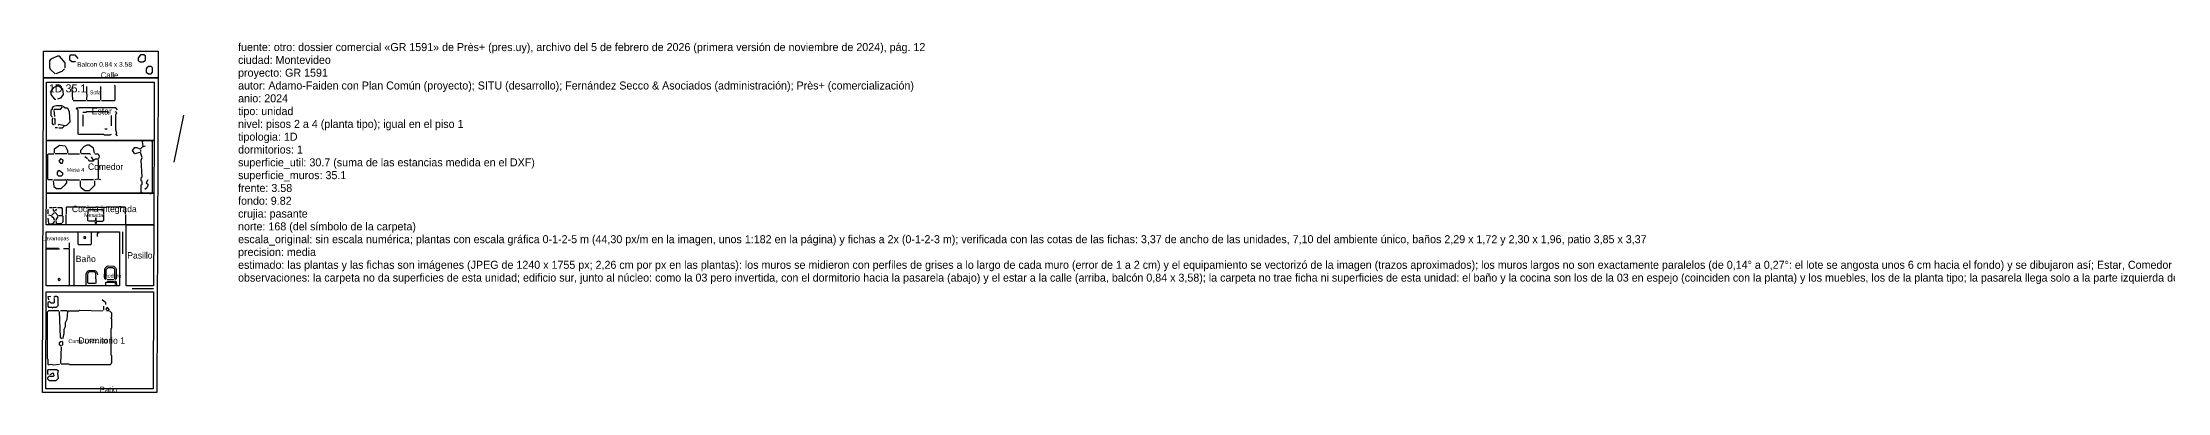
# Model space of a CAD drawing. Header units: metres. Extents: x 0 to 133, y 0 to 11.
# Drawn here: x 0 to 66.4, y 0 to 10.9 of the extents above; entities that cross this region are included whole.
import ezdxf

# ---------------------------------------------------------------- set-up
doc = ezdxf.new("R2010")
doc.units = ezdxf.units.M
for name, color, linetype in [('Trazo_Cotas', 9, 'Continuous'), ('Trazo_Datos', 7, 'Continuous'), ('Trazo_Entrada', 1, 'Continuous'), ('Trazo_Equipamiento', 8, 'Continuous'), ('Trazo_Estancias', 3, 'Continuous'), ('Trazo_Fachada', 30, 'Continuous'), ('Trazo_Medianeras', 8, 'Continuous'), ('Trazo_Norte', 1, 'Continuous'), ('Trazo_Puertas', 1, 'Continuous'), ('Trazo_Unidad', 7, 'Continuous'), ('Trazo_Ventanas', 5, 'Continuous')]:
    doc.layers.add(name, color=color, linetype=linetype)

msp = doc.modelspace()

# ---------------------------------------------------------------- linework, layer by layer
at = {"layer": 'Trazo_Cotas'}
msp.add_lwpolyline([(3.61, 9.82), (0.03, 9.82), (0.03, 10.66), (3.61, 10.66)], close=True, dxfattribs=at)
at = {"layer": 'Trazo_Entrada'}
msp.add_line((3.46, 0), (2.24, 0), dxfattribs=at)
at = {"layer": 'Trazo_Equipamiento', "color": 9}
for p, q in [((1.82, 9.14), (1.82, 9.55)), ((0.35, 8.8), (0.37, 8.62)), ((0.56, 9.19), (0.47, 9.16)), ((0.96, 9.12), (1.35, 9.12)), ((1.26, 8.67), (1.26, 8.31)), ((1.39, 9.12), (1.8, 9.12)), ((2.16, 8.33), (2.16, 8.65)), ((2.34, 8.83), (2.29, 8.89)), ((0.47, 8.26), (0.4, 8.26)), ((0.69, 8.33), (0.76, 8.35)), ((2.02, 8.22), (1.95, 8.22)), ((0.76, 7.45), (0.4, 7.45)), ((0.8, 7.45), (1.16, 7.45)), ((1.41, 7.29), (1.32, 7.36)), ((1.59, 7.25), (1.53, 7.36)), ((3.13, 7.68), (3.06, 7.61)), ((3.06, 7.58), (3.06, 7.52)), ((3.15, 7.68), (3.22, 7.7)), ((1.59, 6.64), (1.21, 6.64)), ((1.73, 6.66), (1.64, 6.64)), ((1.82, 6.64), (1.75, 6.66)), ((0.17, 5.71), (0.17, 5.58)), ((0.19, 5.55), (0.26, 5.53)), ((0.31, 5.76), (0.22, 5.76)), ((0.28, 5.53), (0.37, 5.62)), ((0.37, 5.35), (0.31, 5.26)), ((0.49, 5.51), (0.4, 5.62)), ((0.42, 5.67), (0.44, 5.73)), ((0.42, 5.37), (0.49, 5.49)), ((0.42, 5.35), (0.44, 5.28)), ((0.6, 5.51), (0.51, 5.51)), ((0.6, 5.28), (0.47, 5.26)), ((1.91, 2.69), (1.91, 2.57)), ((2.09, 2.57), (2.02, 2.66)), ((2, 2.64), (1.98, 2.57)), ((2.07, 2.55), (2, 2.55)), ((0.58, 1.42), (0.56, 0.9))]:
    msp.add_line(p, q, dxfattribs=at)
at = {"layer": 'Trazo_Equipamiento', "color": 8}
for p, q in [((0.74, 5.26), (0.74, 5.56)), ((2.59, 5.56), (2.59, 5.26)), ((0.84, 4.49), (0.84, 4.67)), ((0.14, 4.5), (0.5, 4.5)), ((0.14, 4.48), (0.53, 4.48)), ((0.83, 4.48), (0.66, 4.48)), ((0.84, 3.36), (0.84, 4.47)), ((0.99, 3.36), (0.99, 4.49)), ((1.66, 3.4), (1.43, 3.4)), ((2.02, 3.53), (2.23, 3.53)), ((2.02, 3.46), (2.23, 3.46))]:
    msp.add_line(p, q, dxfattribs=at)
at = {"layer": 'Trazo_Equipamiento', "color": 9}
for points in [[(0.71, 10.14), (0.71, 10.29), (0.53, 10.5), (0.47, 10.5), (0.26, 10.41), (0.22, 10.36), (0.22, 10.16), (0.24, 10.09), (0.4, 9.95)], [(0.69, 10.11), (0.6, 10.02), (0.42, 9.95)], [(1.03, 10.34), (1.01, 10.32), (0.92, 10.32), (0.85, 10.38), (0.85, 10.5), (0.89, 10.54), (1.01, 10.54), (1.1, 10.43)], [(0.35, 9.53), (0.26, 9.41), (0.26, 9.3), (0.37, 9.16), (0.42, 9.16)], [(0.37, 9.53), (0.44, 9.57), (0.51, 9.57), (0.62, 9.48), (0.65, 9.3), (0.56, 9.19)], [(0.94, 9.55), (0.92, 9.48), (0.94, 9.14)], [(1.37, 9.55), (1.37, 9.32), (1.39, 9.3), (1.37, 9.14)], [(1.84, 9.12), (2.25, 9.12), (2.27, 9.14), (2.27, 9.57), (2.25, 9.59)], [(0.31, 8.85), (0.26, 8.8), (0.26, 8.65), (0.31, 8.6)], [(0.31, 8.85), (0.31, 8.89), (0.35, 8.94), (0.44, 8.96), (0.6, 8.96), (0.62, 8.94)], [(0.35, 8.83), (0.37, 8.85), (0.56, 8.85), (0.62, 8.92)], [(0.65, 8.94), (0.71, 8.89), (0.78, 8.89), (0.83, 8.76), (0.85, 8.44), (0.76, 8.35)], [(1.1, 8.83), (1.1, 8.08), (1.12, 8.06), (1.91, 8.06), (1.93, 8.04), (2.11, 8.04), (2.16, 8.06)], [(2.29, 8.89), (1.14, 8.89), (1.12, 8.87)], [(2.07, 8.76), (2.05, 8.74), (2, 8.76), (1.37, 8.76), (1.35, 8.74), (1.26, 8.74)], [(2.34, 8.01), (2.29, 8.08), (2.32, 8.1), (2.29, 8.19), (2.29, 8.67), (2.32, 8.74), (2.27, 8.76)], [(0.35, 8.35), (0.31, 8.4), (0.31, 8.53), (0.33, 8.56)], [(0.4, 8.37), (0.4, 8.53), (0.37, 8.56)], [(0.69, 8.33), (0.51, 8.37), (0.49, 8.35)], [(0.51, 8.26), (0.62, 8.26), (0.69, 8.33)], [(0.31, 6.64), (0.19, 6.64), (0.17, 6.66), (0.17, 7.43), (0.19, 7.45), (0.35, 7.45)], [(0.37, 7.47), (0.37, 7.61), (0.53, 7.72), (0.71, 7.7), (0.78, 7.56), (0.78, 7.47)], [(1.62, 7.47), (1.59, 7.63), (1.46, 7.72), (1.39, 7.72), (1.3, 7.68), (1.19, 7.56), (1.19, 7.47)], [(1.5, 7.43), (1.48, 7.45), (1.21, 7.45)], [(1.64, 7.45), (1.73, 7.45), (1.75, 7.43), (1.77, 7.38), (1.75, 7.29)], [(3.04, 7.49), (2.88, 7.45), (2.81, 7.56), (2.88, 7.65), (2.95, 7.65), (3.04, 7.61)], [(3.22, 6.21), (3.13, 6.21), (3.08, 6.25), (3.08, 6.48), (3.11, 6.5), (3.11, 6.59), (3.08, 6.61), (3.08, 6.7), (3.11, 6.73), (3.08, 7.25), (3.11, 7.34), (3.06, 7.49)], [(3.35, 6.21), (3.4, 6.21), (3.44, 6.25), (3.44, 7.83), (3.42, 7.86), (3.13, 7.86), (3.11, 7.83), (3.13, 7.7)], [(0.33, 6.61), (0.35, 6.43), (0.44, 6.37), (0.58, 6.37), (0.71, 6.48), (0.76, 6.55), (0.76, 6.64)], [(0.35, 6.64), (0.71, 6.64), (0.74, 6.66)], [(0.78, 6.66), (0.8, 6.64), (1.16, 6.64)], [(1.59, 7.25), (1.57, 7.22), (1.46, 7.22), (1.44, 7.27)], [(1.59, 7.25), (1.66, 7.29), (1.73, 7.29)], [(1.75, 6.68), (1.75, 7.02), (1.77, 7.04), (1.75, 7.07), (1.75, 7.27)], [(3.29, 6.64), (3.24, 6.55), (3.29, 6.5), (3.29, 6.46), (3.26, 6.39), (3.2, 6.34)], [(1.62, 6.61), (1.62, 6.46), (1.46, 6.3), (1.32, 6.3), (1.21, 6.39), (1.19, 6.43), (1.19, 6.61)], [(0.17, 5.44), (0.19, 5.28), (0.22, 5.26), (0.31, 5.26)], [(0.37, 5.37), (0.35, 5.44), (0.28, 5.49)], [(0.44, 5.76), (0.42, 5.78), (0.33, 5.76)], [(0.33, 5.73), (0.33, 5.69), (0.37, 5.64)], [(0.62, 5.53), (0.62, 5.73), (0.6, 5.76), (0.47, 5.76)], [(0.62, 5.3), (0.65, 5.35), (0.65, 5.49), (0.62, 5.51)], [(0.44, 5.26), (0.42, 5.24), (0.33, 5.24), (0.31, 5.26)], [(0.26, 2.98), (0.24, 3), (0.17, 2.98), (0.19, 2.89)], [(0.22, 2.84), (0.17, 2.8), (0.17, 2.69), (0.19, 2.66), (0.28, 2.66), (0.31, 2.64), (0.33, 2.66), (0.44, 2.66), (0.49, 2.71), (0.49, 2.96), (0.44, 3), (0.4, 3), (0.35, 2.96)], [(0.22, 2.84), (0.26, 2.8), (0.35, 2.8), (0.37, 2.82), (0.37, 2.91), (0.35, 2.93)], [(1.98, 2.75), (1.98, 2.8), (1.86, 2.89)], [(0.51, 2.55), (0.19, 2.55), (0.15, 2.51), (0.15, 1.06), (0.17, 1.04), (0.17, 0.88), (0.19, 0.86), (0.26, 0.88), (0.33, 0.86), (0.53, 0.88)], [(0.6, 1.67), (0.56, 1.72), (0.53, 2.53)], [(0.78, 2.53), (0.76, 2.55), (0.56, 2.55)], [(2.09, 2.55), (2.16, 2.48), (2.16, 2.35), (2.14, 2.33), (2.16, 2.3), (2.16, 2.01), (2.14, 1.99), (2.14, 1.17), (2.16, 1.15), (2.16, 0.93), (2.14, 0.88), (2.11, 0.86), (0.85, 0.86), (0.83, 0.88), (0.58, 0.88)], [(0.78, 2.53), (0.76, 2.28), (0.71, 2.17), (0.71, 2.05), (0.67, 1.96), (0.67, 1.83), (0.62, 1.67)], [(0.78, 2.53), (0.8, 2.55), (1.14, 2.55), (1.16, 2.57), (1.89, 2.55)], [(0.58, 1.44), (0.53, 1.49), (0.53, 1.56), (0.58, 1.6)], [(0.6, 1.6), (0.62, 1.58), (0.62, 1.49), (0.6, 1.47)], [(0.19, 0.56), (0.17, 0.59), (0.17, 0.7), (0.19, 0.72), (0.44, 0.72), (0.49, 0.68), (0.47, 0.59), (0.49, 0.43), (0.42, 0.36), (0.22, 0.36), (0.17, 0.41), (0.17, 0.47), (0.22, 0.52)], [(0.24, 0.56), (0.33, 0.61), (0.35, 0.52), (0.33, 0.5), (0.24, 0.5), (0.22, 0.52)]]:
    msp.add_lwpolyline(points, dxfattribs=at)
for points in [[(3.02, 10.34), (3.04, 10.32), (3.15, 10.32), (3.22, 10.38), (3.22, 10.5), (3.17, 10.54), (3.06, 10.54), (2.99, 10.45), (2.99, 10.36)], [(3.24, 10.11), (3.24, 10), (3.31, 9.95), (3.4, 9.95), (3.44, 10), (3.44, 10.14), (3.4, 10.18), (3.31, 10.18), (3.26, 10.14)], [(1.1, 8.87), (1.07, 8.89), (1.05, 8.87), (1.07, 8.85)], [(0.53, 6.93), (0.62, 6.86), (0.62, 6.79), (0.58, 6.75), (0.51, 6.75), (0.47, 6.79), (0.47, 6.88), (0.51, 6.93)], [(0.56, 7.29), (0.51, 7.22), (0.56, 7.16), (0.62, 7.16), (0.65, 7.25)]]:
    msp.add_lwpolyline(points, close=True, dxfattribs=at)
at = {"layer": 'Trazo_Equipamiento', "color": 8}
for points in [[(1.35, 5.79), (0.75, 5.79), (0.74, 5.78), (0.74, 5.58)], [(1.37, 5.79), (1.67, 5.79), (1.68, 5.8), (1.73, 5.8), (1.75, 5.79), (1.97, 5.79)], [(1.92, 5.58), (1.92, 5.67), (1.87, 5.7), (1.45, 5.7), (1.42, 5.67), (1.42, 5.58)], [(1.64, 5.35), (1.46, 5.35), (1.43, 5.36), (1.42, 5.37), (1.42, 5.56)], [(1.68, 5.36), (1.68, 5.44), (1.67, 5.45), (1.66, 5.44), (1.66, 5.36)], [(1.68, 5.34), (1.68, 5.28), (1.67, 5.27), (1.66, 5.28), (1.66, 5.34)], [(1.69, 5.35), (1.87, 5.35), (1.89, 5.36), (1.92, 5.38), (1.92, 5.56)], [(2.59, 5.58), (2.59, 5.78), (2.58, 5.79), (2.47, 5.79), (2.46, 5.8), (2.4, 5.8), (2.39, 5.79), (1.99, 5.79)], [(1.52, 4.98), (1.52, 4.63), (1.51, 4.61), (1.13, 4.61), (1.11, 4.63), (1.11, 4.98)], [(1.76, 4.98), (1.71, 4.96), (1.71, 4.87)], [(1.36, 3.36), (1.36, 3.69), (1.38, 3.76), (1.43, 3.8), (1.45, 3.81), (1.62, 3.81), (1.66, 3.8), (1.7, 3.76), (1.72, 3.67)], [(1.67, 3.41), (1.68, 3.42), (1.68, 3.54), (1.67, 3.55), (1.67, 3.63), (1.68, 3.64), (1.67, 3.66), (1.67, 3.72), (1.62, 3.77), (1.46, 3.77), (1.42, 3.72), (1.41, 3.68), (1.41, 3.43), (1.42, 3.41)], [(1.98, 3.53), (1.95, 3.55), (1.95, 3.85), (1.96, 3.88), (2.02, 3.94), (2.05, 3.95), (2.23, 3.94), (2.29, 3.88), (2.3, 3.86), (2.3, 3.55), (2.27, 3.53)], [(2.28, 3.37), (2.28, 3.42), (2.27, 3.43), (1.98, 3.43), (1.97, 3.42), (1.97, 3.36)], [(1.99, 3.54), (1.99, 3.84), (2.05, 3.9), (2.19, 3.9), (2.24, 3.87), (2.25, 3.85), (2.25, 3.54)], [(2.32, 3.36), (2.31, 3.44), (2.29, 3.46), (2.25, 3.46)]]:
    msp.add_lwpolyline(points, dxfattribs=at)
for points in [[(1.34, 4.86), (1.31, 4.86), (1.28, 4.84), (1.32, 4.81), (1.35, 4.83)], [(0.55, 3.54), (0.52, 3.56), (0.49, 3.54), (0.49, 3.52), (0.52, 3.5), (0.55, 3.52)]]:
    msp.add_lwpolyline(points, close=True, dxfattribs=at)
at = {"layer": 'Trazo_Estancias', "color": 2}
msp.add_lwpolyline([(3.49, 7.87), (0.12, 7.87), (0.13, 9.69), (3.49, 9.69)], close=True, dxfattribs=at)
at = {"layer": 'Trazo_Estancias', "color": 40}
msp.add_lwpolyline([(3.48, 6.22), (0.12, 6.22), (0.12, 7.87), (3.49, 7.87)], close=True, dxfattribs=at)
at = {"layer": 'Trazo_Estancias', "color": 30}
msp.add_lwpolyline([(3.48, 5.23), (0.11, 5.23), (0.12, 6.22), (3.48, 6.22)], close=True, dxfattribs=at)
at = {"layer": 'Trazo_Estancias', "color": 4}
msp.add_lwpolyline([(2.41, 3.33), (0.11, 3.33), (0.11, 5.01), (2.41, 5.01)], close=True, dxfattribs=at)
at = {"layer": 'Trazo_Estancias', "color": 8}
msp.add_lwpolyline([(3.47, 3.33), (2.61, 3.33), (2.61, 5.23), (3.48, 5.23)], close=True, dxfattribs=at)
at = {"layer": 'Trazo_Estancias', "color": 5}
msp.add_lwpolyline([(3.46, 0.11), (0.1, 0.11), (0.11, 3.14), (3.47, 3.14)], close=True, dxfattribs=at)
at = {"layer": 'Trazo_Fachada'}
for p, q in [((3.61, 9.82), (0.03, 9.82)), ((3.57, 0), (0, 0))]:
    msp.add_line(p, q, dxfattribs=at)
at = {"layer": 'Trazo_Medianeras'}
msp.add_line((0, 0), (0.03, 9.82), dxfattribs=at)
at = {"layer": 'Trazo_Norte'}
msp.add_line((4.41, 8.66), (4.1, 7.19), dxfattribs=at)
at = {"layer": 'Trazo_Puertas'}
for p, q in [((2.51, 4.33), (2.51, 5.01)), ((3.47, 3.23), (2.8, 3.23))]:
    msp.add_line(p, q, dxfattribs=at)
at = {"layer": 'Trazo_Unidad'}
msp.add_lwpolyline([(3.57, 0), (0, 0), (0.03, 9.82), (3.61, 9.82)], close=True, dxfattribs=at)
at = {"layer": 'Trazo_Ventanas'}
for p, q in [((3.49, 9.82), (0.13, 9.82)), ((2.24, 0), (0.1, 0))]:
    msp.add_line(p, q, dxfattribs=at)

# ---------------------------------------------------------------- texts
at = {"layer": 'Trazo_Cotas'}
msp.add_text('Balcon 0.84 x 3.58', height=0.15, dxfattribs=at).set_placement((1.08, 10.17))
at = {"layer": 'Trazo_Datos'}
for s, p in [('fuente: otro: dossier comercial «GR 1591» de Près+ (pres.uy), archivo del 5 de febrero de 2026 (primera versión de noviembre de 2024), pág. 12', (6.11, 10.66)), ('ciudad: Montevideo', (6.11, 10.26)), ('proyecto: GR 1591', (6.11, 9.86)), ('autor: Adamo-Faiden con Plan Común (proyecto); SITU (desarrollo); Fernández Secco & Asociados (administración); Près+ (comercialización)', (6.11, 9.46)), ('anio: 2024', (6.11, 9.06)), ('tipo: unidad', (6.11, 8.66)), ('tipologia: 1D', (6.11, 7.86)), ('nivel: pisos 2 a 4 (planta tipo); igual en el piso 1', (6.11, 8.26)), ('superficie_util: 30.7 (suma de las estancias medida en el DXF)', (6.11, 7.06)), ('dormitorios: 1', (6.11, 7.46)), ('superficie_muros: 35.1', (6.11, 6.66)), ('frente: 3.58', (6.11, 6.26)), ('fondo: 9.82', (6.11, 5.86)), ('crujia: pasante', (6.11, 5.46)), ('norte: 168 (del símbolo de la carpeta)', (6.11, 5.06)), ('escala_original: sin escala numérica; plantas con escala gráfica 0-1-2-5 m (44,30 px/m en la imagen, unos 1:182 en la página) y fichas a 2x (0-1-2-3 m); verificada con las cotas de las fichas: 3,37 de ancho de las unidades, 7,10 del ambiente único, baños 2,29 x 1,72 y 2,30 x 1,96, patio 3,85 x 3,37', (6.11, 4.66)), ('estimado: las plantas y las fichas son imágenes (JPEG de 1240 x 1755 px; 2,26 cm por px en las plantas): los muros se midieron con perfiles de grises a lo largo de cada muro (error de 1 a 2 cm) y el equipamiento se vectorizó de la imagen (trazos aproximados); los muros largos no son exactamente paralelos (de 0,14° a 0,27°: el lote se angosta unos 6 cm hacia el fondo) y se dibujaron así; Estar, Comedor y Cocina integrada (y en la Mono también el Dormitorio) son un mismo ambiente: sus límites, sin muro, se trazaron según el amueblamiento del dibujo; equipamiento de la planta tipo; artefactos del baño y la cocina de la ficha de la 03, en espejo', (6.11, 3.86)), ('precision: media', (6.11, 4.26)), ('observaciones: la carpeta no da superficies de esta unidad; edificio sur, junto al núcleo: como la 03 pero invertida, con el dormitorio hacia la pasarela (abajo) y el estar a la calle (arriba, balcón 0,84 x 3,58); la carpeta no trae ficha ni superficies de esta unidad: el baño y la cocina son los de la 03 en espejo (coinciden con la planta) y los muebles, los de la planta tipo; la pasarela llega solo a la parte izquierda del frente vidriado (el resto da a un vacío): la entrada, que no está dibujada, se supuso ahí y queda dentro del dormitorio, como lo muestra la planta; unidad sur derecha de los pisos 1 a 4 (4 en total); GR 1591, en un barrio universitario cerca de la Rambla (el dossier no da la dirección); lote de 10,95 x 31,21 m (por las caras exteriores de los muros de lindero) con dos volúmenes de 5 pisos (norte y sur) separados por un patio central con pasarelas', (6.11, 3.46))]:
    msp.add_text(s, height=0.25, dxfattribs=at).set_placement(p)
at = {"layer": 'Trazo_Equipamiento', "color": 8}
for s, p in [('Sofa', (1.48, 9.31)), ('Mesa 4', (0.76, 6.89)), ('Mesada', (1.3, 5.48)), ('Lavarropas', (0, 4.75)), ('Inodoro', (1.9, 3.58)), ('Cama 1.50x1.80', (0.81, 1.54))]:
    msp.add_text(s, height=0.12, dxfattribs=at).set_placement(p)
at = {"layer": 'Trazo_Estancias', "color": 2}
msp.add_text('Estar', height=0.2, dxfattribs=at).set_placement((1.54, 8.68))
at = {"layer": 'Trazo_Estancias', "color": 40}
msp.add_text('Comedor', height=0.2, dxfattribs=at).set_placement((1.42, 6.95))
at = {"layer": 'Trazo_Estancias', "color": 30}
msp.add_text('Cocina integrada', height=0.2, dxfattribs=at).set_placement((0.92, 5.63))
at = {"layer": 'Trazo_Estancias', "color": 4}
msp.add_text('Baño', height=0.2, dxfattribs=at).set_placement((1.04, 4.07))
at = {"layer": 'Trazo_Estancias', "color": 8}
msp.add_text('Pasillo', height=0.2, dxfattribs=at).set_placement((2.65, 4.18))
at = {"layer": 'Trazo_Estancias', "color": 5}
msp.add_text('Dormitorio 1', height=0.2, dxfattribs=at).set_placement((1.12, 1.52))
at = {"layer": 'Trazo_Fachada'}
for s, p in [('Calle', (1.82, 9.82)), ('Patio', (1.79, 0))]:
    msp.add_text(s, height=0.18, dxfattribs=at).set_placement(p)
at = {"layer": 'Trazo_Unidad'}
msp.add_text('1D 35.1', height=0.25, dxfattribs=at).set_placement((0.2, 9.37))

doc.saveas('drawing.dxf')
